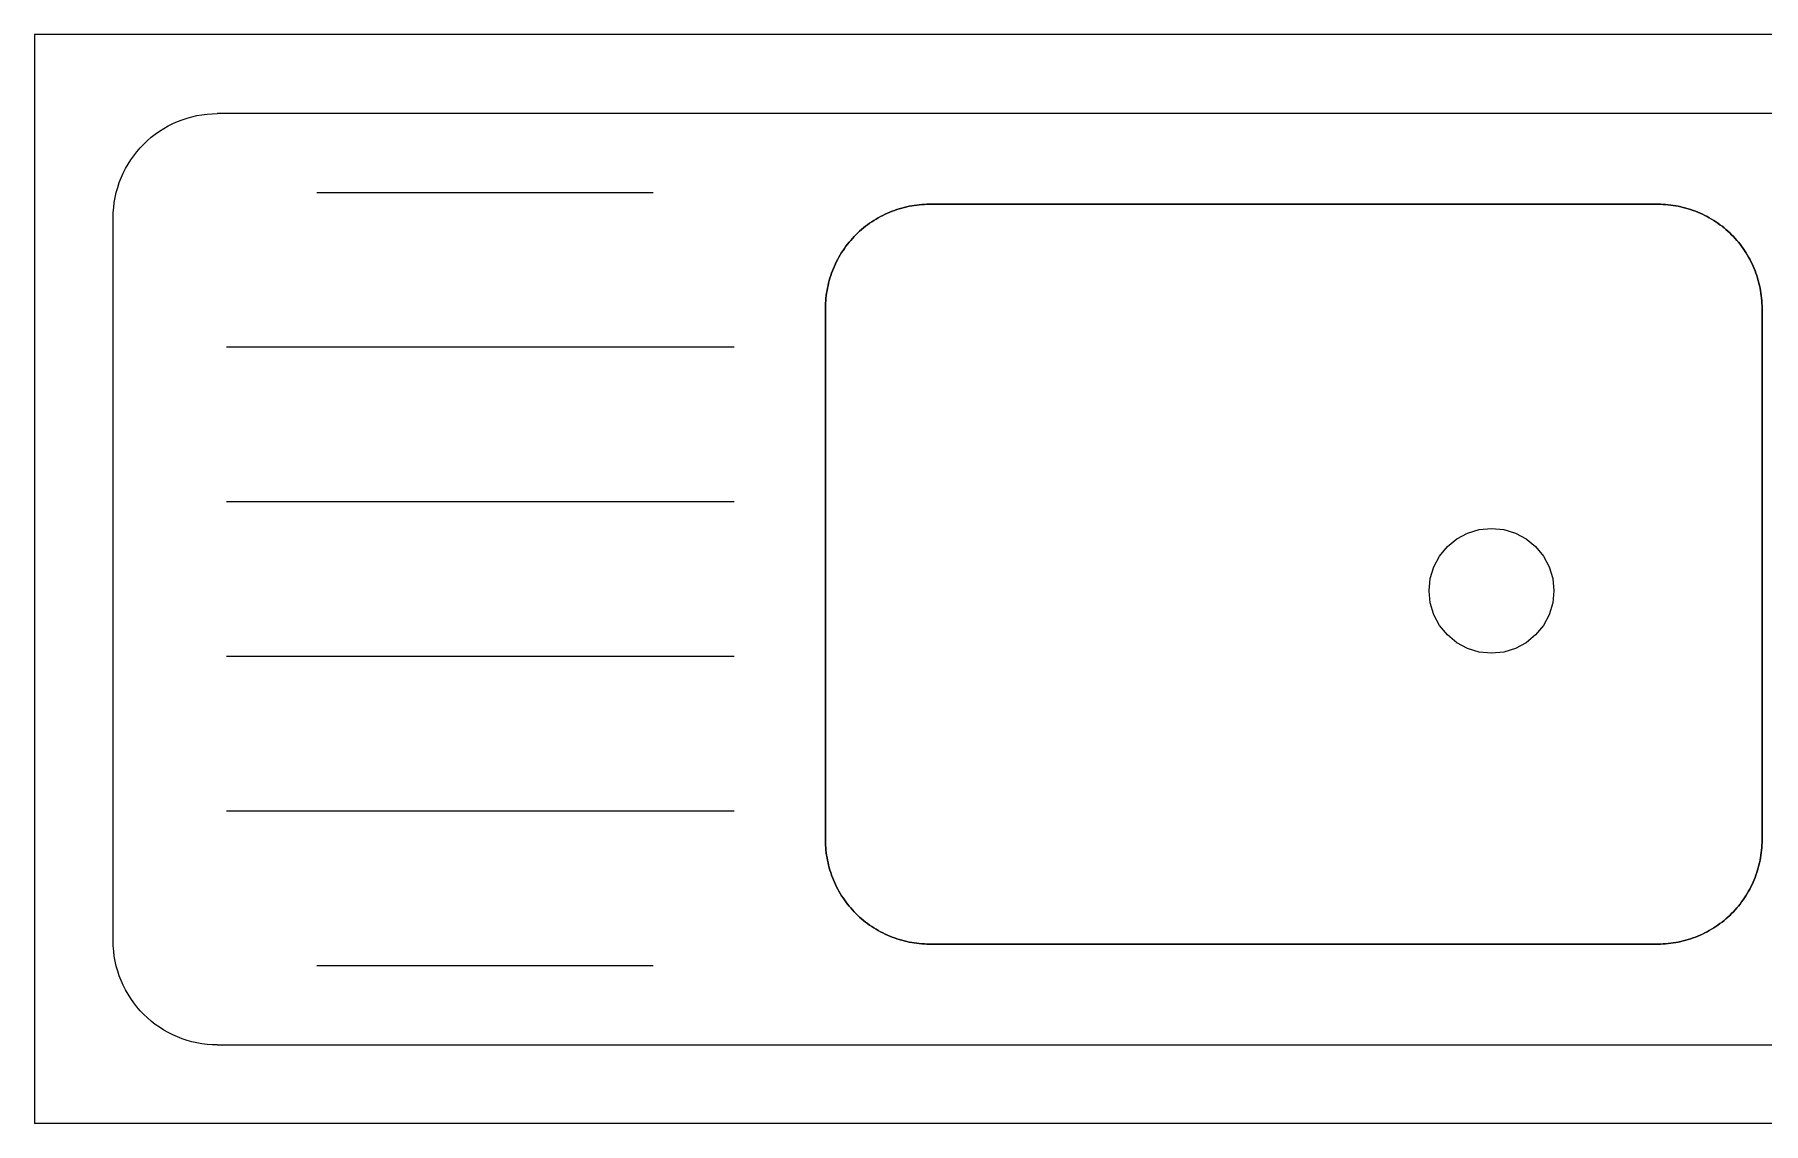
# Model space of a CAD drawing. Header units: millimetres. Extents: x 860 to 1444, y -43 to 267.
# Drawn here: x 1264.901 to 1265.648, y 248.333 to 248.804 of the extents above; entities that cross this region are included whole.
import ezdxf

# ---------------------------------------------------------------- set-up
doc = ezdxf.new("R2010")
doc.units = ezdxf.units.MM
doc.header["$MEASUREMENT"] = 0

# ---------------------------------------------------------------- blocks, each defined once
blk = doc.blocks.new('sink')
at = {"color": 152, "linetype": 'Continuous', "lineweight": 5, "true_color": 0x2776bb}
for points in [[(85.44749, 62.30465, 0), (86.98549, 62.30465, 0)], [(86.98549, 62.30465, 0), (86.98549, 61.83365, 0)], [(86.01278, 62.27045, 0), (86.90649, 62.27045, 0)], [(86.95149, 62.22545, 0), (86.95143, 62.22766, 0), (86.95127, 62.22987, 0), (86.951, 62.23206, 0), (86.95062, 62.23423, 0), (86.95014, 62.23639, 0), (86.94955, 62.23852, 0), (86.94886, 62.24061, 0), (86.94806, 62.24268, 0), (86.94717, 62.24469, 0), (86.94617, 62.24667, 0), (86.94508, 62.24859, 0), (86.9439, 62.25045, 0), (86.94263, 62.25226, 0), (86.94127, 62.254, 0), (86.93983, 62.25567, 0), (86.93831, 62.25727, 0), (86.93671, 62.2588, 0), (86.93503, 62.26024, 0), (86.93329, 62.2616, 0), (86.93149, 62.26287, 0), (86.92962, 62.26405, 0), (86.9277, 62.26514, 0), (86.92573, 62.26613, 0), (86.92371, 62.26703, 0), (86.92165, 62.26782, 0), (86.91955, 62.26852, 0), (86.91742, 62.26911, 0), (86.91526, 62.26959, 0), (86.91309, 62.26997, 0), (86.9109, 62.27024, 0), (86.90869, 62.2704, 0), (86.90649, 62.27045, 0)], [(86.71795, 62.23625, 0), (86.86349, 62.23625, 0)], [(86.95149, 61.91265, 0), (86.95149, 62.22545, 0)], [(86.68294, 62.16937, 0), (86.90249, 62.16937, 0)], [(86.68294, 62.10249, 0), (86.90249, 62.10249, 0)], [(86.38249, 62.06405, 0), (86.38197, 62.06932, 0), (86.38043, 62.07439, 0), (86.37794, 62.07905, 0), (86.37458, 62.08315, 0), (86.37049, 62.0865, 0), (86.36582, 62.089, 0), (86.36075, 62.09054, 0), (86.35549, 62.09105, 0), (86.35022, 62.09054, 0), (86.34515, 62.089, 0), (86.34049, 62.0865, 0), (86.33639, 62.08315, 0), (86.33304, 62.07905, 0), (86.33054, 62.07439, 0), (86.329, 62.06932, 0), (86.32849, 62.06405, 0), (86.329, 62.05879, 0), (86.33054, 62.05372, 0), (86.33304, 62.04905, 0), (86.33639, 62.04496, 0), (86.34049, 62.0416, 0), (86.34515, 62.03911, 0), (86.35022, 62.03757, 0), (86.35549, 62.03705, 0), (86.36075, 62.03757, 0), (86.36582, 62.03911, 0), (86.37049, 62.0416, 0), (86.37458, 62.04496, 0), (86.37794, 62.04905, 0), (86.38043, 62.05372, 0), (86.38197, 62.05879, 0), (86.38249, 62.06405, 0)], [(86.68294, 62.03561, 0), (86.90249, 62.03561, 0)], [(86.68294, 61.96873, 0), (86.90249, 61.96873, 0)], [(86.90649, 61.86765, 0), (86.90869, 61.86771, 0), (86.9109, 61.86787, 0), (86.91309, 61.86814, 0), (86.91526, 61.86852, 0), (86.91742, 61.869, 0), (86.91955, 61.86959, 0), (86.92165, 61.87028, 0), (86.92371, 61.87108, 0), (86.92573, 61.87197, 0), (86.9277, 61.87297, 0), (86.92962, 61.87406, 0), (86.93149, 61.87524, 0), (86.93329, 61.87651, 0), (86.93503, 61.87787, 0), (86.93671, 61.87931, 0), (86.93831, 61.88083, 0), (86.93983, 61.88243, 0), (86.94127, 61.88411, 0), (86.94263, 61.88585, 0), (86.9439, 61.88765, 0), (86.94508, 61.88952, 0), (86.94617, 61.89144, 0), (86.94717, 61.89341, 0), (86.94806, 61.89543, 0), (86.94886, 61.89749, 0), (86.94955, 61.89959, 0), (86.95014, 61.90172, 0), (86.95062, 61.90388, 0), (86.951, 61.90605, 0), (86.95127, 61.90824, 0), (86.95143, 61.91045, 0), (86.95149, 61.91265, 0)], [(86.71795, 61.90185, 0), (86.86349, 61.90185, 0)], [(86.90649, 61.86765, 0), (86.01278, 61.86765, 0)], [(85.44749, 61.83365, 0), (86.98549, 61.83365, 0)]]:
    blk.add_polyline3d(points, dxfattribs=at)
for points in [[(86.27042, 62.22932, -0.15), (86.27042, 62.22932), (86.26937, 62.22898), (86.26937, 62.22898, -0.15)], [(86.27148, 62.22962, -0.15), (86.27148, 62.22962), (86.27042, 62.22932), (86.27042, 62.22932, -0.15)], [(86.27255, 62.22991, -0.15), (86.27255, 62.22991), (86.27148, 62.22962), (86.27148, 62.22962, -0.15)], [(86.27363, 62.23016, -0.15), (86.27363, 62.23016), (86.27255, 62.22991), (86.27255, 62.22991, -0.15)], [(86.27471, 62.23039, -0.15), (86.27471, 62.23039), (86.27363, 62.23016), (86.27363, 62.23016, -0.15)], [(86.27579, 62.23059, -0.15), (86.27579, 62.23059), (86.27471, 62.23039), (86.27471, 62.23039, -0.15)], [(86.27688, 62.23077, -0.15), (86.27688, 62.23077), (86.27579, 62.23059), (86.27579, 62.23059, -0.15)], [(86.27798, 62.23092, -0.15), (86.27798, 62.23092), (86.27688, 62.23077), (86.27688, 62.23077, -0.15)], [(86.27907, 62.23104, -0.15), (86.27907, 62.23104), (86.27798, 62.23092), (86.27798, 62.23092, -0.15)], [(86.28018, 62.23113, -0.15), (86.28018, 62.23113), (86.27907, 62.23104), (86.27907, 62.23104, -0.15)], [(86.28128, 62.2312, -0.15), (86.28128, 62.2312), (86.28018, 62.23113), (86.28018, 62.23113, -0.15)], [(86.28238, 62.23124, -0.15), (86.28238, 62.23124), (86.28128, 62.2312), (86.28128, 62.2312, -0.15)], [(86.28349, 62.23125, -0.15), (86.28349, 62.23125), (86.28238, 62.23124), (86.28238, 62.23124, -0.15)], [(86.59849, 62.23125), (86.28349, 62.23125), (86.28349, 62.23125, -0.15), (86.59849, 62.23125, -0.15)], [(86.59959, 62.23124, -0.15), (86.59959, 62.23124), (86.59849, 62.23125), (86.59849, 62.23125, -0.15)], [(86.60069, 62.2312, -0.15), (86.60069, 62.2312), (86.59959, 62.23124), (86.59959, 62.23124, -0.15)], [(86.6018, 62.23113, -0.15), (86.6018, 62.23113), (86.60069, 62.2312), (86.60069, 62.2312, -0.15)], [(86.6029, 62.23104, -0.15), (86.6029, 62.23104), (86.6018, 62.23113), (86.6018, 62.23113, -0.15)], [(86.60399, 62.23092, -0.15), (86.60399, 62.23092), (86.6029, 62.23104), (86.6029, 62.23104, -0.15)], [(86.60509, 62.23077, -0.15), (86.60509, 62.23077), (86.60399, 62.23092), (86.60399, 62.23092, -0.15)], [(86.60618, 62.23059, -0.15), (86.60618, 62.23059), (86.60509, 62.23077), (86.60509, 62.23077, -0.15)], [(86.60726, 62.23039, -0.15), (86.60726, 62.23039), (86.60618, 62.23059), (86.60618, 62.23059, -0.15)], [(86.60835, 62.23016, -0.15), (86.60835, 62.23016), (86.60726, 62.23039), (86.60726, 62.23039, -0.15)], [(86.60942, 62.22991, -0.15), (86.60942, 62.22991), (86.60835, 62.23016), (86.60835, 62.23016, -0.15)], [(86.61049, 62.22962, -0.15), (86.61049, 62.22962), (86.60942, 62.22991), (86.60942, 62.22991, -0.15)], [(86.61155, 62.22932, -0.15), (86.61155, 62.22932), (86.61049, 62.22962), (86.61049, 62.22962, -0.15)], [(86.6126, 62.22898, -0.15), (86.6126, 62.22898), (86.61155, 62.22932), (86.61155, 62.22932, -0.15)], [(86.25668, 62.2224, -0.15), (86.25668, 62.2224), (86.2558, 62.22173), (86.2558, 62.22173, -0.15)], [(86.25757, 62.22305, -0.15), (86.25757, 62.22305), (86.25668, 62.2224), (86.25668, 62.2224, -0.15)], [(86.25849, 62.22367, -0.15), (86.25849, 62.22367), (86.25757, 62.22305), (86.25757, 62.22305, -0.15)], [(86.25941, 62.22427, -0.15), (86.25941, 62.22427), (86.25849, 62.22367), (86.25849, 62.22367, -0.15)], [(86.26035, 62.22485, -0.15), (86.26035, 62.22485), (86.25941, 62.22427), (86.25941, 62.22427, -0.15)], [(86.26131, 62.22541, -0.15), (86.26131, 62.22541), (86.26035, 62.22485), (86.26035, 62.22485, -0.15)], [(86.26227, 62.22594, -0.15), (86.26227, 62.22594), (86.26131, 62.22541), (86.26131, 62.22541, -0.15)], [(86.26325, 62.22645, -0.15), (86.26325, 62.22645), (86.26227, 62.22594), (86.26227, 62.22594, -0.15)], [(86.26425, 62.22693, -0.15), (86.26425, 62.22693), (86.26325, 62.22645), (86.26325, 62.22645, -0.15)], [(86.26525, 62.22739, -0.15), (86.26525, 62.22739), (86.26425, 62.22693), (86.26425, 62.22693, -0.15)], [(86.26627, 62.22783, -0.15), (86.26627, 62.22783), (86.26525, 62.22739), (86.26525, 62.22739, -0.15)], [(86.26729, 62.22824, -0.15), (86.26729, 62.22824), (86.26627, 62.22783), (86.26627, 62.22783, -0.15)], [(86.26833, 62.22862, -0.15), (86.26833, 62.22862), (86.26729, 62.22824), (86.26729, 62.22824, -0.15)], [(86.26937, 62.22898, -0.15), (86.26937, 62.22898), (86.26833, 62.22862), (86.26833, 62.22862, -0.15)], [(86.61365, 62.22862, -0.15), (86.61365, 62.22862), (86.6126, 62.22898), (86.6126, 62.22898, -0.15)], [(86.61468, 62.22824, -0.15), (86.61468, 62.22824), (86.61365, 62.22862), (86.61365, 62.22862, -0.15)], [(86.61571, 62.22783, -0.15), (86.61571, 62.22783), (86.61468, 62.22824), (86.61468, 62.22824, -0.15)], [(86.61672, 62.22739, -0.15), (86.61672, 62.22739), (86.61571, 62.22783), (86.61571, 62.22783, -0.15)], [(86.61773, 62.22693, -0.15), (86.61773, 62.22693), (86.61672, 62.22739), (86.61672, 62.22739, -0.15)], [(86.61872, 62.22645, -0.15), (86.61872, 62.22645), (86.61773, 62.22693), (86.61773, 62.22693, -0.15)], [(86.6197, 62.22594, -0.15), (86.6197, 62.22594), (86.61872, 62.22645), (86.61872, 62.22645, -0.15)], [(86.62067, 62.22541, -0.15), (86.62067, 62.22541), (86.6197, 62.22594), (86.6197, 62.22594, -0.15)], [(86.62162, 62.22485, -0.15), (86.62162, 62.22485), (86.62067, 62.22541), (86.62067, 62.22541, -0.15)], [(86.62256, 62.22427, -0.15), (86.62256, 62.22427), (86.62162, 62.22485), (86.62162, 62.22485, -0.15)], [(86.62349, 62.22367, -0.15), (86.62349, 62.22367), (86.62256, 62.22427), (86.62256, 62.22427, -0.15)], [(86.6244, 62.22305, -0.15), (86.6244, 62.22305), (86.62349, 62.22367), (86.62349, 62.22367, -0.15)], [(86.62529, 62.2224, -0.15), (86.62529, 62.2224), (86.6244, 62.22305), (86.6244, 62.22305, -0.15)], [(86.62617, 62.22173, -0.15), (86.62617, 62.22173), (86.62529, 62.2224), (86.62529, 62.2224, -0.15)], [(86.2487, 62.2148, -0.15), (86.2487, 62.2148), (86.24801, 62.21394), (86.24801, 62.21394, -0.15)], [(86.24941, 62.21565, -0.15), (86.24941, 62.21565), (86.2487, 62.2148), (86.2487, 62.2148, -0.15)], [(86.25014, 62.21647, -0.15), (86.25014, 62.21647), (86.24941, 62.21565), (86.24941, 62.21565, -0.15)], [(86.25089, 62.21728, -0.15), (86.25089, 62.21728), (86.25014, 62.21647), (86.25014, 62.21647, -0.15)], [(86.25167, 62.21807, -0.15), (86.25167, 62.21807), (86.25089, 62.21728), (86.25089, 62.21728, -0.15)], [(86.25246, 62.21885, -0.15), (86.25246, 62.21885), (86.25167, 62.21807), (86.25167, 62.21807, -0.15)], [(86.25327, 62.2196, -0.15), (86.25327, 62.2196), (86.25246, 62.21885), (86.25246, 62.21885, -0.15)], [(86.25409, 62.22033, -0.15), (86.25409, 62.22033), (86.25327, 62.2196), (86.25327, 62.2196, -0.15)], [(86.25494, 62.22104, -0.15), (86.25494, 62.22104), (86.25409, 62.22033), (86.25409, 62.22033, -0.15)], [(86.2558, 62.22173, -0.15), (86.2558, 62.22173), (86.25494, 62.22104), (86.25494, 62.22104, -0.15)], [(86.62703, 62.22104, -0.15), (86.62703, 62.22104), (86.62617, 62.22173), (86.62617, 62.22173, -0.15)], [(86.62788, 62.22033, -0.15), (86.62788, 62.22033), (86.62703, 62.22104), (86.62703, 62.22104, -0.15)], [(86.62871, 62.2196, -0.15), (86.62871, 62.2196), (86.62788, 62.22033), (86.62788, 62.22033, -0.15)], [(86.62952, 62.21885, -0.15), (86.62952, 62.21885), (86.62871, 62.2196), (86.62871, 62.2196, -0.15)], [(86.63031, 62.21807, -0.15), (86.63031, 62.21807), (86.62952, 62.21885), (86.62952, 62.21885, -0.15)], [(86.63108, 62.21728, -0.15), (86.63108, 62.21728), (86.63031, 62.21807), (86.63031, 62.21807, -0.15)], [(86.63183, 62.21647, -0.15), (86.63183, 62.21647), (86.63108, 62.21728), (86.63108, 62.21728, -0.15)], [(86.63256, 62.21565, -0.15), (86.63256, 62.21565), (86.63183, 62.21647), (86.63183, 62.21647, -0.15)], [(86.63327, 62.2148, -0.15), (86.63327, 62.2148), (86.63256, 62.21565), (86.63256, 62.21565, -0.15)], [(86.63396, 62.21394, -0.15), (86.63396, 62.21394), (86.63327, 62.2148), (86.63327, 62.2148, -0.15)], [(86.2438, 62.20747, -0.15), (86.2438, 62.20747), (86.24329, 62.20649), (86.24329, 62.20649, -0.15)], [(86.24433, 62.20843, -0.15), (86.24433, 62.20843), (86.2438, 62.20747), (86.2438, 62.20747, -0.15)], [(86.24489, 62.20939, -0.15), (86.24489, 62.20939), (86.24433, 62.20843), (86.24433, 62.20843, -0.15)], [(86.24547, 62.21033, -0.15), (86.24547, 62.21033), (86.24489, 62.20939), (86.24489, 62.20939, -0.15)], [(86.24607, 62.21125, -0.15), (86.24607, 62.21125), (86.24547, 62.21033), (86.24547, 62.21033, -0.15)], [(86.24669, 62.21217, -0.15), (86.24669, 62.21217), (86.24607, 62.21125), (86.24607, 62.21125, -0.15)], [(86.24734, 62.21306, -0.15), (86.24734, 62.21306), (86.24669, 62.21217), (86.24669, 62.21217, -0.15)], [(86.24801, 62.21394, -0.15), (86.24801, 62.21394), (86.24734, 62.21306), (86.24734, 62.21306, -0.15)], [(86.63463, 62.21306, -0.15), (86.63463, 62.21306), (86.63396, 62.21394), (86.63396, 62.21394, -0.15)], [(86.63528, 62.21217, -0.15), (86.63528, 62.21217), (86.63463, 62.21306), (86.63463, 62.21306, -0.15)], [(86.6359, 62.21125, -0.15), (86.6359, 62.21125), (86.63528, 62.21217), (86.63528, 62.21217, -0.15)], [(86.6365, 62.21033, -0.15), (86.6365, 62.21033), (86.6359, 62.21125), (86.6359, 62.21125, -0.15)], [(86.63708, 62.20939, -0.15), (86.63708, 62.20939), (86.6365, 62.21033), (86.6365, 62.21033, -0.15)], [(86.63764, 62.20843, -0.15), (86.63764, 62.20843), (86.63708, 62.20939), (86.63708, 62.20939, -0.15)], [(86.63817, 62.20747, -0.15), (86.63817, 62.20747), (86.63764, 62.20843), (86.63764, 62.20843, -0.15)], [(86.63868, 62.20649, -0.15), (86.63868, 62.20649), (86.63817, 62.20747), (86.63817, 62.20747, -0.15)], [(86.24042, 62.19932, -0.15), (86.24042, 62.19932), (86.24012, 62.19826), (86.24012, 62.19826, -0.15)], [(86.24076, 62.20037, -0.15), (86.24076, 62.20037), (86.24042, 62.19932), (86.24042, 62.19932, -0.15)], [(86.24112, 62.20141, -0.15), (86.24112, 62.20141), (86.24076, 62.20037), (86.24076, 62.20037, -0.15)], [(86.2415, 62.20245, -0.15), (86.2415, 62.20245), (86.24112, 62.20141), (86.24112, 62.20141, -0.15)], [(86.24191, 62.20347, -0.15), (86.24191, 62.20347), (86.2415, 62.20245), (86.2415, 62.20245, -0.15)], [(86.24235, 62.20449, -0.15), (86.24235, 62.20449), (86.24191, 62.20347), (86.24191, 62.20347, -0.15)], [(86.24281, 62.20549, -0.15), (86.24281, 62.20549), (86.24235, 62.20449), (86.24235, 62.20449, -0.15)], [(86.24329, 62.20649, -0.15), (86.24329, 62.20649), (86.24281, 62.20549), (86.24281, 62.20549, -0.15)], [(86.63917, 62.20549, -0.15), (86.63917, 62.20549), (86.63868, 62.20649), (86.63868, 62.20649, -0.15)], [(86.63963, 62.20449, -0.15), (86.63963, 62.20449), (86.63917, 62.20549), (86.63917, 62.20549, -0.15)], [(86.64006, 62.20347, -0.15), (86.64006, 62.20347), (86.63963, 62.20449), (86.63963, 62.20449, -0.15)], [(86.64047, 62.20245, -0.15), (86.64047, 62.20245), (86.64006, 62.20347), (86.64006, 62.20347, -0.15)], [(86.64086, 62.20141, -0.15), (86.64086, 62.20141), (86.64047, 62.20245), (86.64047, 62.20245, -0.15)], [(86.64121, 62.20037, -0.15), (86.64121, 62.20037), (86.64086, 62.20141), (86.64086, 62.20141, -0.15)], [(86.64155, 62.19932, -0.15), (86.64155, 62.19932), (86.64121, 62.20037), (86.64121, 62.20037, -0.15)], [(86.64186, 62.19826, -0.15), (86.64186, 62.19826), (86.64155, 62.19932), (86.64155, 62.19932, -0.15)], [(86.23897, 62.19286, -0.15), (86.23897, 62.19286), (86.23882, 62.19176), (86.23882, 62.19176, -0.15)], [(86.23915, 62.19395, -0.15), (86.23915, 62.19395), (86.23897, 62.19286), (86.23897, 62.19286, -0.15)], [(86.23935, 62.19503, -0.15), (86.23935, 62.19503), (86.23915, 62.19395), (86.23915, 62.19395, -0.15)], [(86.23958, 62.19611, -0.15), (86.23958, 62.19611), (86.23935, 62.19503), (86.23935, 62.19503, -0.15)], [(86.23983, 62.19719, -0.15), (86.23983, 62.19719), (86.23958, 62.19611), (86.23958, 62.19611, -0.15)], [(86.24012, 62.19826, -0.15), (86.24012, 62.19826), (86.23983, 62.19719), (86.23983, 62.19719, -0.15)], [(86.64214, 62.19719, -0.15), (86.64214, 62.19719), (86.64186, 62.19826), (86.64186, 62.19826, -0.15)], [(86.64239, 62.19611, -0.15), (86.64239, 62.19611), (86.64214, 62.19719), (86.64214, 62.19719, -0.15)], [(86.64262, 62.19503, -0.15), (86.64262, 62.19503), (86.64239, 62.19611), (86.64239, 62.19611, -0.15)], [(86.64282, 62.19395, -0.15), (86.64282, 62.19395), (86.64262, 62.19503), (86.64262, 62.19503, -0.15)], [(86.643, 62.19286, -0.15), (86.643, 62.19286), (86.64282, 62.19395), (86.64282, 62.19395, -0.15)], [(86.64315, 62.19176, -0.15), (86.64315, 62.19176), (86.643, 62.19286), (86.643, 62.19286, -0.15)], [(86.2385, 62.18736, -0.15), (86.2385, 62.18736), (86.23849, 62.18625), (86.23849, 62.18625, -0.15)], [(86.23849, 62.18625), (86.23849, 61.95625), (86.23849, 61.95625, -0.15), (86.23849, 62.18625, -0.15)], [(86.23854, 62.18846, -0.15), (86.23854, 62.18846), (86.2385, 62.18736), (86.2385, 62.18736, -0.15)], [(86.23861, 62.18956, -0.15), (86.23861, 62.18956), (86.23854, 62.18846), (86.23854, 62.18846, -0.15)], [(86.2387, 62.19066, -0.15), (86.2387, 62.19066), (86.23861, 62.18956), (86.23861, 62.18956, -0.15)], [(86.23882, 62.19176, -0.15), (86.23882, 62.19176), (86.2387, 62.19066), (86.2387, 62.19066, -0.15)], [(86.64327, 62.19066, -0.15), (86.64327, 62.19066), (86.64315, 62.19176), (86.64315, 62.19176, -0.15)], [(86.64336, 62.18956, -0.15), (86.64336, 62.18956), (86.64327, 62.19066), (86.64327, 62.19066, -0.15)], [(86.64343, 62.18846, -0.15), (86.64343, 62.18846), (86.64336, 62.18956), (86.64336, 62.18956, -0.15)], [(86.64347, 62.18736, -0.15), (86.64347, 62.18736), (86.64343, 62.18846), (86.64343, 62.18846, -0.15)], [(86.64349, 62.18625, -0.15), (86.64349, 62.18625), (86.64347, 62.18736), (86.64347, 62.18736, -0.15)], [(86.64349, 62.18625), (86.64349, 61.95625), (86.64349, 61.95625, -0.15), (86.64349, 62.18625, -0.15)], [(86.23849, 61.95625, -0.15), (86.23849, 61.95625), (86.2385, 61.95515), (86.2385, 61.95515, -0.15)], [(86.2385, 61.95515, -0.15), (86.2385, 61.95515), (86.23854, 61.95405), (86.23854, 61.95405, -0.15)], [(86.23854, 61.95405, -0.15), (86.23854, 61.95405), (86.23861, 61.95294), (86.23861, 61.95294, -0.15)], [(86.23861, 61.95294, -0.15), (86.23861, 61.95294), (86.2387, 61.95184), (86.2387, 61.95184, -0.15)], [(86.64327, 61.95184, -0.15), (86.64327, 61.95184), (86.64336, 61.95294), (86.64336, 61.95294, -0.15)], [(86.64336, 61.95294, -0.15), (86.64336, 61.95294), (86.64343, 61.95405), (86.64343, 61.95405, -0.15)], [(86.64343, 61.95405, -0.15), (86.64343, 61.95405), (86.64347, 61.95515), (86.64347, 61.95515, -0.15)], [(86.64347, 61.95515, -0.15), (86.64347, 61.95515), (86.64349, 61.95625), (86.64349, 61.95625, -0.15)], [(86.2387, 61.95184, -0.15), (86.2387, 61.95184), (86.23882, 61.95075), (86.23882, 61.95075, -0.15)], [(86.23882, 61.95075, -0.15), (86.23882, 61.95075), (86.23897, 61.94965), (86.23897, 61.94965, -0.15)], [(86.23897, 61.94965, -0.15), (86.23897, 61.94965), (86.23915, 61.94856), (86.23915, 61.94856, -0.15)], [(86.23915, 61.94856, -0.15), (86.23915, 61.94856), (86.23935, 61.94747), (86.23935, 61.94747, -0.15)], [(86.23935, 61.94747, -0.15), (86.23935, 61.94747), (86.23958, 61.94639), (86.23958, 61.94639, -0.15)], [(86.23958, 61.94639, -0.15), (86.23958, 61.94639), (86.23983, 61.94532), (86.23983, 61.94532, -0.15)], [(86.23983, 61.94532, -0.15), (86.23983, 61.94532), (86.24012, 61.94425), (86.24012, 61.94425, -0.15)], [(86.64186, 61.94425, -0.15), (86.64186, 61.94425), (86.64214, 61.94532), (86.64214, 61.94532, -0.15)], [(86.64214, 61.94532, -0.15), (86.64214, 61.94532), (86.64239, 61.94639), (86.64239, 61.94639, -0.15)], [(86.64239, 61.94639, -0.15), (86.64239, 61.94639), (86.64262, 61.94747), (86.64262, 61.94747, -0.15)], [(86.64262, 61.94747, -0.15), (86.64262, 61.94747), (86.64282, 61.94856), (86.64282, 61.94856, -0.15)], [(86.64282, 61.94856, -0.15), (86.64282, 61.94856), (86.643, 61.94965), (86.643, 61.94965, -0.15)], [(86.643, 61.94965, -0.15), (86.643, 61.94965), (86.64315, 61.95075), (86.64315, 61.95075, -0.15)], [(86.64315, 61.95075, -0.15), (86.64315, 61.95075), (86.64327, 61.95184), (86.64327, 61.95184, -0.15)], [(86.24012, 61.94425, -0.15), (86.24012, 61.94425), (86.24042, 61.94319), (86.24042, 61.94319, -0.15)], [(86.24042, 61.94319, -0.15), (86.24042, 61.94319), (86.24076, 61.94214), (86.24076, 61.94214, -0.15)], [(86.24076, 61.94214, -0.15), (86.24076, 61.94214), (86.24112, 61.94109), (86.24112, 61.94109, -0.15)], [(86.24112, 61.94109, -0.15), (86.24112, 61.94109), (86.2415, 61.94006), (86.2415, 61.94006, -0.15)], [(86.2415, 61.94006, -0.15), (86.2415, 61.94006), (86.24191, 61.93903), (86.24191, 61.93903, -0.15)], [(86.24191, 61.93903, -0.15), (86.24191, 61.93903), (86.24235, 61.93802), (86.24235, 61.93802, -0.15)], [(86.24235, 61.93802, -0.15), (86.24235, 61.93802), (86.24281, 61.93701), (86.24281, 61.93701, -0.15)], [(86.63917, 61.93701, -0.15), (86.63917, 61.93701), (86.63963, 61.93802), (86.63963, 61.93802, -0.15)], [(86.63963, 61.93802, -0.15), (86.63963, 61.93802), (86.64006, 61.93903), (86.64006, 61.93903, -0.15)], [(86.64006, 61.93903, -0.15), (86.64006, 61.93903), (86.64047, 61.94006), (86.64047, 61.94006, -0.15)], [(86.64047, 61.94006, -0.15), (86.64047, 61.94006), (86.64086, 61.94109), (86.64086, 61.94109, -0.15)], [(86.64086, 61.94109, -0.15), (86.64086, 61.94109), (86.64121, 61.94214), (86.64121, 61.94214, -0.15)], [(86.64121, 61.94214, -0.15), (86.64121, 61.94214), (86.64155, 61.94319), (86.64155, 61.94319, -0.15)], [(86.64155, 61.94319, -0.15), (86.64155, 61.94319), (86.64186, 61.94425), (86.64186, 61.94425, -0.15)], [(86.24281, 61.93701, -0.15), (86.24281, 61.93701), (86.24329, 61.93602), (86.24329, 61.93602, -0.15)], [(86.24329, 61.93602, -0.15), (86.24329, 61.93602), (86.2438, 61.93504), (86.2438, 61.93504, -0.15)], [(86.2438, 61.93504, -0.15), (86.2438, 61.93504), (86.24433, 61.93407), (86.24433, 61.93407, -0.15)], [(86.24433, 61.93407, -0.15), (86.24433, 61.93407), (86.24489, 61.93312), (86.24489, 61.93312, -0.15)], [(86.24489, 61.93312, -0.15), (86.24489, 61.93312), (86.24547, 61.93218), (86.24547, 61.93218, -0.15)], [(86.24547, 61.93218, -0.15), (86.24547, 61.93218), (86.24607, 61.93125), (86.24607, 61.93125, -0.15)], [(86.24607, 61.93125, -0.15), (86.24607, 61.93125), (86.24669, 61.93034), (86.24669, 61.93034, -0.15)], [(86.24669, 61.93034, -0.15), (86.24669, 61.93034), (86.24734, 61.92945), (86.24734, 61.92945, -0.15)], [(86.63463, 61.92945, -0.15), (86.63463, 61.92945), (86.63528, 61.93034), (86.63528, 61.93034, -0.15)], [(86.63528, 61.93034, -0.15), (86.63528, 61.93034), (86.6359, 61.93125), (86.6359, 61.93125, -0.15)], [(86.6359, 61.93125, -0.15), (86.6359, 61.93125), (86.6365, 61.93218), (86.6365, 61.93218, -0.15)], [(86.6365, 61.93218, -0.15), (86.6365, 61.93218), (86.63708, 61.93312), (86.63708, 61.93312, -0.15)], [(86.63708, 61.93312, -0.15), (86.63708, 61.93312), (86.63764, 61.93407), (86.63764, 61.93407, -0.15)], [(86.63764, 61.93407, -0.15), (86.63764, 61.93407), (86.63817, 61.93504), (86.63817, 61.93504, -0.15)], [(86.63817, 61.93504, -0.15), (86.63817, 61.93504), (86.63868, 61.93602), (86.63868, 61.93602, -0.15)], [(86.63868, 61.93602, -0.15), (86.63868, 61.93602), (86.63917, 61.93701), (86.63917, 61.93701, -0.15)], [(86.24734, 61.92945, -0.15), (86.24734, 61.92945), (86.24801, 61.92857), (86.24801, 61.92857, -0.15)], [(86.24801, 61.92857, -0.15), (86.24801, 61.92857), (86.2487, 61.92771), (86.2487, 61.92771, -0.15)], [(86.2487, 61.92771, -0.15), (86.2487, 61.92771), (86.24941, 61.92686), (86.24941, 61.92686, -0.15)], [(86.24941, 61.92686, -0.15), (86.24941, 61.92686), (86.25014, 61.92603), (86.25014, 61.92603, -0.15)], [(86.25014, 61.92603, -0.15), (86.25014, 61.92603), (86.25089, 61.92522), (86.25089, 61.92522, -0.15)], [(86.25089, 61.92522, -0.15), (86.25089, 61.92522), (86.25167, 61.92443), (86.25167, 61.92443, -0.15)], [(86.25167, 61.92443, -0.15), (86.25167, 61.92443), (86.25246, 61.92366), (86.25246, 61.92366, -0.15)], [(86.25246, 61.92366, -0.15), (86.25246, 61.92366), (86.25327, 61.92291), (86.25327, 61.92291, -0.15)], [(86.25327, 61.92291, -0.15), (86.25327, 61.92291), (86.25409, 61.92218), (86.25409, 61.92218, -0.15)], [(86.62788, 61.92218, -0.15), (86.62788, 61.92218), (86.62871, 61.92291), (86.62871, 61.92291, -0.15)], [(86.62871, 61.92291, -0.15), (86.62871, 61.92291), (86.62952, 61.92366), (86.62952, 61.92366, -0.15)], [(86.62952, 61.92366, -0.15), (86.62952, 61.92366), (86.63031, 61.92443), (86.63031, 61.92443, -0.15)], [(86.63031, 61.92443, -0.15), (86.63031, 61.92443), (86.63108, 61.92522), (86.63108, 61.92522, -0.15)], [(86.63108, 61.92522, -0.15), (86.63108, 61.92522), (86.63183, 61.92603), (86.63183, 61.92603, -0.15)], [(86.63183, 61.92603, -0.15), (86.63183, 61.92603), (86.63256, 61.92686), (86.63256, 61.92686, -0.15)], [(86.63256, 61.92686, -0.15), (86.63256, 61.92686), (86.63327, 61.92771), (86.63327, 61.92771, -0.15)], [(86.63327, 61.92771, -0.15), (86.63327, 61.92771), (86.63396, 61.92857), (86.63396, 61.92857, -0.15)], [(86.63396, 61.92857, -0.15), (86.63396, 61.92857), (86.63463, 61.92945), (86.63463, 61.92945, -0.15)], [(86.25409, 61.92218, -0.15), (86.25409, 61.92218), (86.25494, 61.92147), (86.25494, 61.92147, -0.15)], [(86.25494, 61.92147, -0.15), (86.25494, 61.92147), (86.2558, 61.92078), (86.2558, 61.92078, -0.15)], [(86.2558, 61.92078, -0.15), (86.2558, 61.92078), (86.25668, 61.92011), (86.25668, 61.92011, -0.15)], [(86.25668, 61.92011, -0.15), (86.25668, 61.92011), (86.25757, 61.91946), (86.25757, 61.91946, -0.15)], [(86.25757, 61.91946, -0.15), (86.25757, 61.91946), (86.25849, 61.91884), (86.25849, 61.91884, -0.15)], [(86.25849, 61.91884, -0.15), (86.25849, 61.91884), (86.25941, 61.91824), (86.25941, 61.91824, -0.15)], [(86.25941, 61.91824, -0.15), (86.25941, 61.91824), (86.26035, 61.91766), (86.26035, 61.91766, -0.15)], [(86.26035, 61.91766, -0.15), (86.26035, 61.91766), (86.26131, 61.9171), (86.26131, 61.9171, -0.15)], [(86.26131, 61.9171, -0.15), (86.26131, 61.9171), (86.26227, 61.91657), (86.26227, 61.91657, -0.15)], [(86.26227, 61.91657, -0.15), (86.26227, 61.91657), (86.26325, 61.91606), (86.26325, 61.91606, -0.15)], [(86.26325, 61.91606, -0.15), (86.26325, 61.91606), (86.26425, 61.91557), (86.26425, 61.91557, -0.15)], [(86.26425, 61.91557, -0.15), (86.26425, 61.91557), (86.26525, 61.91511), (86.26525, 61.91511, -0.15)], [(86.61672, 61.91511, -0.15), (86.61672, 61.91511), (86.61773, 61.91557), (86.61773, 61.91557, -0.15)], [(86.61773, 61.91557, -0.15), (86.61773, 61.91557), (86.61872, 61.91606), (86.61872, 61.91606, -0.15)], [(86.61872, 61.91606, -0.15), (86.61872, 61.91606), (86.6197, 61.91657), (86.6197, 61.91657, -0.15)], [(86.6197, 61.91657, -0.15), (86.6197, 61.91657), (86.62067, 61.9171), (86.62067, 61.9171, -0.15)], [(86.62067, 61.9171, -0.15), (86.62067, 61.9171), (86.62162, 61.91766), (86.62162, 61.91766, -0.15)], [(86.62162, 61.91766, -0.15), (86.62162, 61.91766), (86.62256, 61.91824), (86.62256, 61.91824, -0.15)], [(86.62256, 61.91824, -0.15), (86.62256, 61.91824), (86.62349, 61.91884), (86.62349, 61.91884, -0.15)], [(86.62349, 61.91884, -0.15), (86.62349, 61.91884), (86.6244, 61.91946), (86.6244, 61.91946, -0.15)], [(86.6244, 61.91946, -0.15), (86.6244, 61.91946), (86.62529, 61.92011), (86.62529, 61.92011, -0.15)], [(86.62529, 61.92011, -0.15), (86.62529, 61.92011), (86.62617, 61.92078), (86.62617, 61.92078, -0.15)], [(86.62617, 61.92078, -0.15), (86.62617, 61.92078), (86.62703, 61.92147), (86.62703, 61.92147, -0.15)], [(86.62703, 61.92147, -0.15), (86.62703, 61.92147), (86.62788, 61.92218), (86.62788, 61.92218, -0.15)], [(86.26525, 61.91511, -0.15), (86.26525, 61.91511), (86.26627, 61.91468), (86.26627, 61.91468, -0.15)], [(86.26627, 61.91468, -0.15), (86.26627, 61.91468), (86.26729, 61.91427), (86.26729, 61.91427, -0.15)], [(86.26729, 61.91427, -0.15), (86.26729, 61.91427), (86.26833, 61.91388), (86.26833, 61.91388, -0.15)], [(86.26833, 61.91388, -0.15), (86.26833, 61.91388), (86.26937, 61.91353), (86.26937, 61.91353, -0.15)], [(86.26937, 61.91353, -0.15), (86.26937, 61.91353), (86.27042, 61.91319), (86.27042, 61.91319, -0.15)], [(86.27042, 61.91319, -0.15), (86.27042, 61.91319), (86.27148, 61.91288), (86.27148, 61.91288, -0.15)], [(86.27148, 61.91288, -0.15), (86.27148, 61.91288), (86.27255, 61.9126), (86.27255, 61.9126, -0.15)], [(86.27255, 61.9126, -0.15), (86.27255, 61.9126), (86.27363, 61.91235), (86.27363, 61.91235, -0.15)], [(86.27363, 61.91235, -0.15), (86.27363, 61.91235), (86.27471, 61.91212), (86.27471, 61.91212, -0.15)], [(86.27471, 61.91212, -0.15), (86.27471, 61.91212), (86.27579, 61.91192), (86.27579, 61.91192, -0.15)], [(86.27579, 61.91192, -0.15), (86.27579, 61.91192), (86.27688, 61.91174), (86.27688, 61.91174, -0.15)], [(86.27688, 61.91174, -0.15), (86.27688, 61.91174), (86.27798, 61.91159), (86.27798, 61.91159, -0.15)], [(86.27798, 61.91159, -0.15), (86.27798, 61.91159), (86.27907, 61.91147), (86.27907, 61.91147, -0.15)], [(86.27907, 61.91147, -0.15), (86.27907, 61.91147), (86.28018, 61.91138), (86.28018, 61.91138, -0.15)], [(86.28018, 61.91138, -0.15), (86.28018, 61.91138), (86.28128, 61.91131), (86.28128, 61.91131, -0.15)], [(86.28128, 61.91131, -0.15), (86.28128, 61.91131), (86.28238, 61.91127), (86.28238, 61.91127, -0.15)], [(86.28238, 61.91127, -0.15), (86.28238, 61.91127), (86.28349, 61.91125), (86.28349, 61.91125, -0.15)], [(86.59849, 61.91125), (86.28349, 61.91125), (86.28349, 61.91125, -0.15), (86.59849, 61.91125, -0.15)], [(86.59849, 61.91125, -0.15), (86.59849, 61.91125), (86.59959, 61.91127), (86.59959, 61.91127, -0.15)], [(86.59959, 61.91127, -0.15), (86.59959, 61.91127), (86.60069, 61.91131), (86.60069, 61.91131, -0.15)], [(86.60069, 61.91131, -0.15), (86.60069, 61.91131), (86.6018, 61.91138), (86.6018, 61.91138, -0.15)], [(86.6018, 61.91138, -0.15), (86.6018, 61.91138), (86.6029, 61.91147), (86.6029, 61.91147, -0.15)], [(86.6029, 61.91147, -0.15), (86.6029, 61.91147), (86.60399, 61.91159), (86.60399, 61.91159, -0.15)], [(86.60399, 61.91159, -0.15), (86.60399, 61.91159), (86.60509, 61.91174), (86.60509, 61.91174, -0.15)], [(86.60509, 61.91174, -0.15), (86.60509, 61.91174), (86.60618, 61.91192), (86.60618, 61.91192, -0.15)], [(86.60618, 61.91192, -0.15), (86.60618, 61.91192), (86.60726, 61.91212), (86.60726, 61.91212, -0.15)], [(86.60726, 61.91212, -0.15), (86.60726, 61.91212), (86.60835, 61.91235), (86.60835, 61.91235, -0.15)], [(86.60835, 61.91235, -0.15), (86.60835, 61.91235), (86.60942, 61.9126), (86.60942, 61.9126, -0.15)], [(86.60942, 61.9126, -0.15), (86.60942, 61.9126), (86.61049, 61.91288), (86.61049, 61.91288, -0.15)], [(86.61049, 61.91288, -0.15), (86.61049, 61.91288), (86.61155, 61.91319), (86.61155, 61.91319, -0.15)], [(86.61155, 61.91319, -0.15), (86.61155, 61.91319), (86.6126, 61.91353), (86.6126, 61.91353, -0.15)], [(86.6126, 61.91353, -0.15), (86.6126, 61.91353), (86.61365, 61.91388), (86.61365, 61.91388, -0.15)], [(86.61365, 61.91388, -0.15), (86.61365, 61.91388), (86.61468, 61.91427), (86.61468, 61.91427, -0.15)], [(86.61468, 61.91427, -0.15), (86.61468, 61.91427), (86.61571, 61.91468), (86.61571, 61.91468, -0.15)], [(86.61571, 61.91468, -0.15), (86.61571, 61.91468), (86.61672, 61.91511), (86.61672, 61.91511, -0.15)]]:
    blk.add_3dface(points, dxfattribs=at)

msp = doc.modelspace()

# ---------------------------------------------------------------- block references
at = {"xscale": -1}
msp.add_blockref('sink', (1351.88616, 186.4991), dxfattribs=at)

doc.saveas('drawing.dxf')
